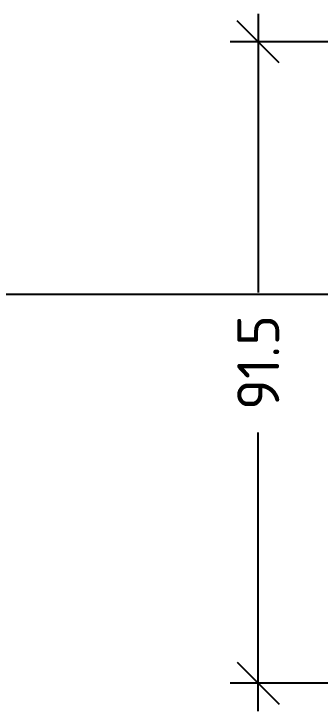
# Model space of a CAD drawing. Extents: x -4122 to 3414, y -5760 to 3840.
# Drawn here: x 667.8 to 711.5, y 1620.5 to 1720 of the extents above; entities that cross this region are included whole.
import ezdxf

# ---------------------------------------------------------------- set-up
doc = ezdxf.new("R2010")
doc.units = 0
doc.layers.get('0').update_dxf_attribs({"linetype": 'CONTINUOUS'})
doc.layers.get('DEFPOINTS').update_dxf_attribs({"linetype": 'CONTINUOUS'})
doc.layers.add('DIM', color=94, linetype='CONTINUOUS')
doc.layers.add('UNMOVABLE', color=4, linetype='CONTINUOUS')
doc.styles.add('ETEM_NAN', font='isocpeur.ttf')
doc.dimstyles.new('ETEM_ARCHITECTURE_STYLE$0', dxfattribs={"dimtxt": 2, "dimasz": 1, "dimexe": 1, "dimexo": 1, "dimgap": 1, "dimtad": 0, "dimdec": 1, "dimtxsty": 'ETEM_NAN', "dimblk": 'OBLIQUE', "dimcen": 0, "dimdle": 1, "dimclrd": 7, "dimclre": 7, "dimclrt": 7, "dimazin": 3, "dimtfac": 1, "dimtdec": 1, "dimtmove": 0, "dimatfit": 3, "dimtolj": 1, "dimtzin": 0})

# ---------------------------------------------------------------- blocks, each defined once
blk = doc.blocks.new('E_75_TEST_PAGE')
at = {"layer": 'DEFPOINTS'}
blk.add_line((278.8067960027729, -239.9999999999973), (73.06086441988009, -239.9999999999973), dxfattribs=at)
blk = doc.blocks.new('_OBLIQUE')
at = {"color": 0, "linetype": 'BYBLOCK'}
blk.add_line((-0.5, -0.5), (0.5, 0.5), dxfattribs=at)
blk = doc.blocks.new('*D34')
at = {"layer": 'DEFPOINTS', "color": 0}
for p in [(718.228800937229, 1716.025410444961), (702.7035179674305, 1624.52541044496), (718.5288009372301, 1624.52541044496)]:
    blk.add_point(p, dxfattribs=at)
at = {"layer": 'DIM', "color": 7}
for p, q in [((702.7035179674305, 1720.025410444961), (702.7035179674305, 1680.27541044496)), ((714.228800937229, 1716.025410444961), (698.7035179674305, 1716.025410444961)), ((702.7035179674305, 1620.52541044496), (702.7035179674305, 1660.27541044496)), ((714.5288009372301, 1624.52541044496), (698.7035179674305, 1624.52541044496))]:
    blk.add_line(p, q, dxfattribs=at)
at = {"layer": 'DIM', "color": 7, "xscale": 6, "yscale": 6, "zscale": 6}
for p, rotation in [((702.7035179674305, 1716.025410444961), 90), ((702.7035179674305, 1624.52541044496), 270)]:
    blk.add_blockref('_OBLIQUE', p, dxfattribs=dict(at, rotation=rotation))
at = {"layer": 'DIM', "color": 7, "insert": (702.7035179674308, 1670.27541044496), "char_height": 6, "attachment_point": 5, "rotation": 90, "style": 'ETEM_NAN'}
blk.add_mtext('91.5', dxfattribs=at)

msp = doc.modelspace()

# ---------------------------------------------------------------- block references
at = {"layer": 'UNMOVABLE'}
msp.add_blockref('E_75_TEST_PAGE', (555.080551867949, 1919.999999292182), dxfattribs=at)

# ---------------------------------------------------------------- dimensions: what is measured, and where the dimension line sits
at = {"layer": 'DIM'}
dim = msp.add_linear_dim(base=(702.7035179674305, 1624.52541044496), p1=(718.2288009372288, 1716.02541044496), p2=(718.5288009372299, 1624.525410444959), angle=90, dimstyle='ETEM_ARCHITECTURE_STYLE$0', override={"dimscale": 4, "dimtxt": 1.5, "dimasz": 1.5, "dimtp": 0.1, "dimtm": 0.1, "dimtfac": 0.71, "dimtolj": 0}, dxfattribs=at)
dim.commit()
dim.dimension.update_dxf_attribs({"geometry": '*D34', "text_midpoint": (702.7035179674308, 1670.27541044496)})

doc.saveas('drawing.dxf')
